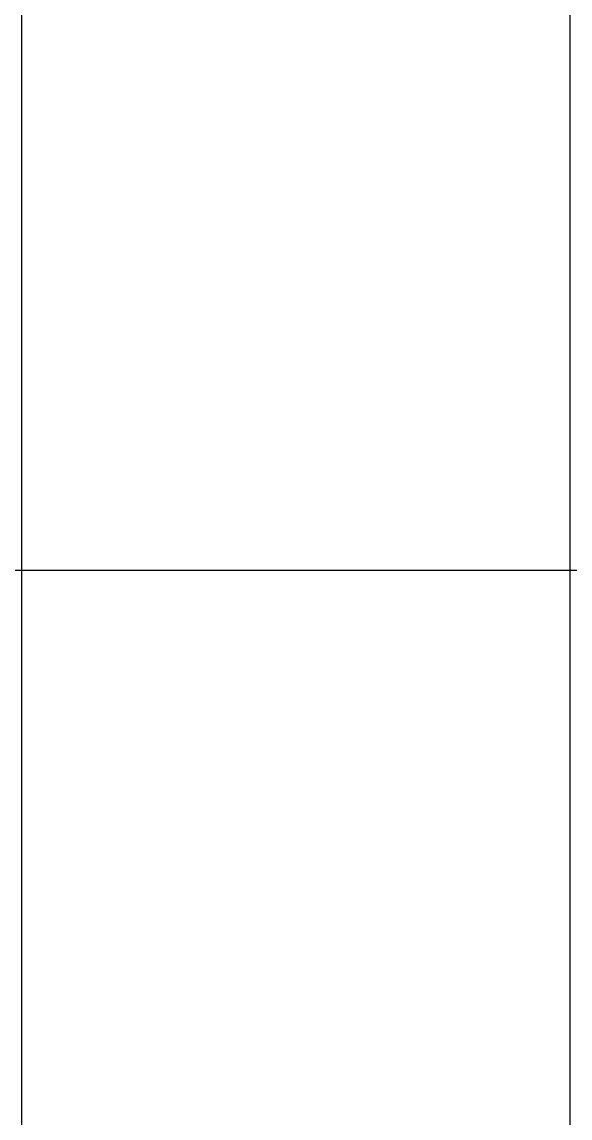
# Model space of a CAD drawing. Header units: metres. Extents: x -0.001 to 0.001, y -0.002 to 0.002.
import ezdxf

# ---------------------------------------------------------------- set-up
doc = ezdxf.new("R2010")
doc.units = ezdxf.units.M
doc.header["$PDMODE"] = 2
doc.layers.add('Level 7', color=7, linetype='Continuous')

# ---------------------------------------------------------------- blocks, each defined once
blk = doc.blocks.new('01034A1')
at = {"layer": 'Level 7', "color": 2, "linetype": 'Continuous', "lineweight": 30}
for p, q in [((-0.001, -0.002), (-0.001, 0.002)), ((0.001, -0.002), (0.001, 0.002))]:
    blk.add_line(p, q, dxfattribs=at)

msp = doc.modelspace()

# ---------------------------------------------------------------- linework, layer by layer
for p in [(-0.001, 0), (0.001, 0)]:
    msp.add_point(p)

# ---------------------------------------------------------------- block references
msp.add_blockref('01034A1', (0, 0))

doc.saveas('drawing.dxf')
